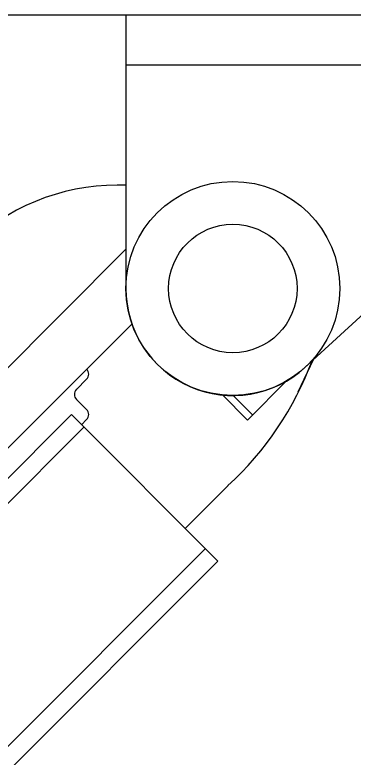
# Model space of a CAD drawing. Extents: x 27938 to 1042331, y -235042 to 1535213.
# Drawn here: x 708077 to 708675, y 755037 to 756346 of the extents above; entities that cross this region are included whole.
import ezdxf

# ---------------------------------------------------------------- set-up
doc = ezdxf.new("R2010")
doc.units = 0
doc.header["$LTSCALE"] = 1000
doc.header["$MEASUREMENT"] = 0
doc.layers.add('bz', color=2, linetype='Continuous')

msp = doc.modelspace()

# ---------------------------------------------------------------- linework, layer by layer
at = {"linetype": 'Continuous'}
for p, q in [((708272.4, 756346.3), (709340.3, 756346.3)), ((708272.4, 756346.3), (708272.4, 755864.4)), ((708272.4, 756258.3), (709167.3, 756258.3)), ((708588.5, 755725.7), (709167.3, 756258.3)), ((708272.4, 756046.5), (708257.2, 756046.5)), ((707768, 755429.1), (708272.4, 755933.6)), ((707839, 755358), (708283.3, 755802.3)), ((708576.2, 755682.5), (708603, 755739.1)), ((708203.3, 755704.5), (708185.5, 755686.7)), ((708556.8, 755702.7), (708486.8, 755632.7)), ((708185.5, 755669), (708203.3, 755651.2)), ((708442.1, 755677.5), (708486.8, 755632.7)), ((708460.9, 755676.4), (708495.7, 755641.6)), ((705631.2, 753096.9), (708176.6, 755642.3)), ((708176.6, 755642.3), (708434.6, 755384.4)), ((708203.3, 755633.4), (708194.4, 755624.5)), ((705653.2, 753074.9), (708198.6, 755620.3)), ((705867.1, 752861), (708412.6, 755406.4)), ((705889.2, 752839), (708434.6, 755384.4))]:
    msp.add_line(p, q, dxfattribs=at)
msp.add_line((708452.4, 755517.2), (708377.1, 755441.8))
for radius in [188.5, 113.1]:
    msp.add_circle((708460.9, 755864.4), radius, dxfattribs=at)
for centre, radius, start, end in [((708257.3, 755669.6), 376.9, 90.0086, 135), ((708460.9, 755864.4), 188.5, 180, 312.6204), ((708068, 755936), 568.5, 312.5376, 339.661), ((708194.4, 755713.4), 12.6, 315, 45), ((708194.4, 755677.9), 12.6, 135, 225), ((708194.4, 755642.3), 12.6, 315, 45)]:
    msp.add_arc(centre, radius, start, end, dxfattribs=at)
at = {"layer": 'bz'}
msp.add_line((697764.2, 756346.3), (712344.2, 756346.3), dxfattribs=at)

doc.saveas('drawing.dxf')
